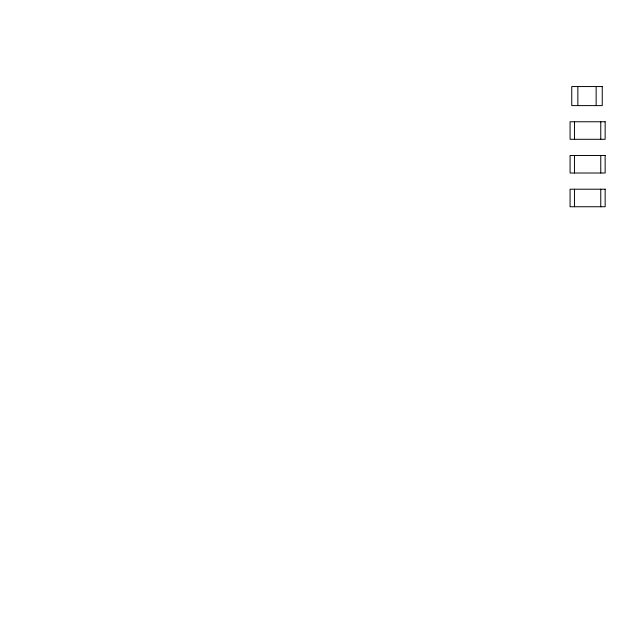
<?xml version="1.0" encoding="UTF-8"?>
<svg xmlns="http://www.w3.org/2000/svg" width="637" height="637" viewBox="0 0 637 637"><rect width="100%" height="100%" fill="white"/><g stroke="black" fill="none" stroke-linecap="round" stroke-linejoin="round"><path stroke-width="0.96" d="M600.763 121.763L600.763 139.296M600.763 155.484L600.763 173.017M600.763 189.205L600.763 206.738M596.144 86.552L596.144 105.607M577.855 86.552L577.855 105.607M574.463 121.763L574.463 139.296M574.463 155.484L574.463 173.017M574.463 189.205L574.463 206.738M602.244 86.552L571.755 86.552L571.755 105.607L602.244 105.607L602.244 86.552M605.15 121.763L570.075 121.763L570.075 139.296L605.15 139.296L605.15 121.763M605.15 155.484L570.075 155.484L570.075 173.017L605.15 173.017L605.15 155.484M605.15 189.205L570.075 189.205L570.075 206.738L605.15 206.738L605.15 189.205"/></g></svg>
